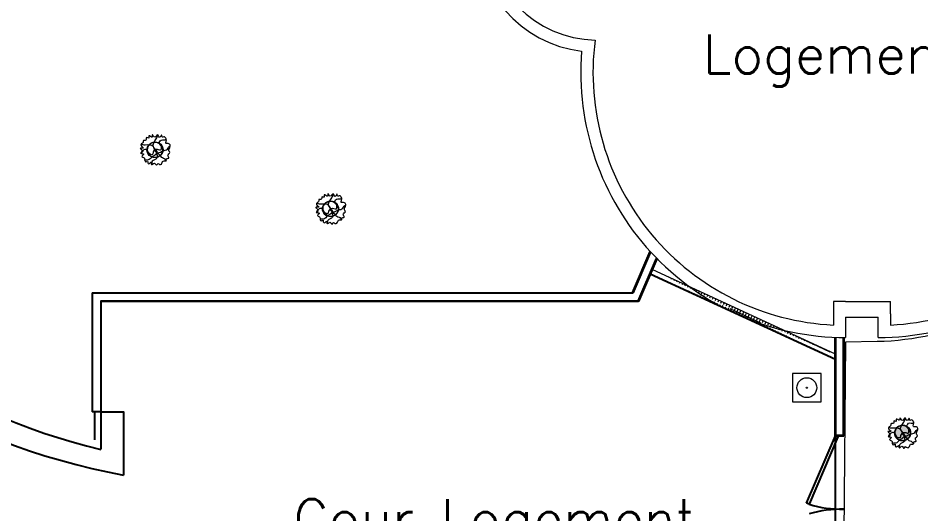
# Model space of a CAD drawing. Header units: metres. Extents: x -8 to 247, y -4 to 148.
# Drawn here: x 160.42 to 182.58, y 121.78 to 133.95 of the extents above; entities that cross this region are included whole.
import ezdxf

# ---------------------------------------------------------------- set-up
doc = ezdxf.new("R2010")
doc.units = ezdxf.units.M
doc.header["$LTSCALE"] = 5
doc.linetypes.add('DISCONTINU', pattern=[0.75, 0.5, -0.25])
for name, color, linetype, lineweight in [('003 Mur porteur', 7, 'Continuous', 18), ('00_tx_rep_local', 7, 'Continuous', 5), ('800 Espace-vert', 8, 'Continuous', 5), ('801 ABRES JARDINS', 8, 'Continuous', 0), ('A_MURS_STRU', 7, 'Continuous', 35)]:
    doc.layers.add(name, color=color, linetype=linetype, lineweight=lineweight)
for name, color, linetype in [('A_MUR_CLOI', 7, 'Continuous'), ('A_PORT', 7, 'Continuous'), ('limite de propriété', 7, 'Continuous')]:
    doc.layers.add(name, color=color, linetype=linetype)
doc.styles.add('SIMPLEX', font='SIMPLEX')

# ---------------------------------------------------------------- blocks, each defined once
blk = doc.blocks.new('BROCA0P-G8')
at = {"layer": '800 Espace-vert', "color": 7, "linetype": 'Continuous'}
for p, q in [((71.100006, 88.535446), (70.800003, 88.535446)), ((71.899994, 88.535446), (72.199997, 88.535446)), ((72.199997, 88.235443), (72.199997, 88.535446))]:
    blk.add_line(p, q, dxfattribs=at)
blk.add_lwpolyline([(71.100006, 88.535446), (71.899994, 88.535446)], dxfattribs=at)
blk = doc.blocks.new('BROCA0P-G9')
at = {"layer": '800 Espace-vert', "color": 7, "linetype": 'Continuous'}
blk.add_lwpolyline([(71.100006, 107.150002), (71.899994, 107.150002)], dxfattribs=at)
blk = doc.blocks.new('BROCA0P-G10')
at = {"layer": '800 Espace-vert', "color": 7, "linetype": 'Continuous'}
for p, q in [((72.199997, 107.150002), (72.199997, 106.849998)), ((71.100006, 106.849998), (70.800003, 106.849998)), ((71.899994, 106.849998), (72.199997, 106.849998))]:
    blk.add_line(p, q, dxfattribs=at)
blk.add_lwpolyline([(71.100006, 106.849998), (71.899994, 106.849998)], dxfattribs=at)
blk = doc.blocks.new('BROCA0P-G7')
at = {"layer": '800 Espace-vert', "color": 7, "linetype": 'Continuous'}
for p, q in [((70.800003, 107.150002), (70.800003, 106.849998)), ((70.800003, 88.535446), (70.800003, 87.957268)), ((72.199997, 88.235443), (72.199997, 87.957268))]:
    blk.add_line(p, q, dxfattribs=at)
for points in [[(71.100006, 107.150002), (71.100006, 107.650002)], [(71.899994, 107.650002), (71.899994, 107.150002)], [(70.800003, 107.150002), (70.800003, 107.342735)], [(72.199997, 107.342735), (72.199997, 107.150002)], [(71.100006, 88.150002), (71.899994, 88.150002)], [(71.100006, 88.150002), (71.100006, 87.650002)], [(71.899994, 87.650002), (71.899994, 88.150002)]]:
    blk.add_lwpolyline(points, dxfattribs=at)
for centre, radius, start, end in [((71.100006, 101.150002), 6.5, 90.000003, 184.624084), ((71.899994, 101.150002), 6.5, 355.375917, 89.999996), ((71.100006, 101.150002), 6.2, 92.77349, 187.417672), ((71.899994, 101.150002), 6.2, 352.582315, 87.226509), ((65, 97.650002), 3, 97.25462, 262.745384), ((78, 97.650002), 3, 277.254618, 82.745379), ((65, 97.650002), 2.7, 91.020945, 268.979051), ((71.899994, 94.150002), 6.2, 270.000001, 270.000001), ((78, 97.650002), 2.7, 271.02095, 88.979053), ((71.100006, 94.150002), 6.2, 172.582338, 267.226507), ((71.899994, 94.150002), 6.2, 272.773495, 7.417662), ((71.100006, 94.150002), 6.5, 175.375912, 270.000001), ((71.899994, 94.150002), 6.5, 270.000001, 4.624088)]:
    blk.add_arc(centre, radius, start, end, dxfattribs=at)
at = {"layer": '800 Espace-vert'}
for name in ['BROCA0P-G10', 'BROCA0P-G9', 'BROCA0P-G8']:
    blk.add_blockref(name, (0, 0), dxfattribs=at)

msp = doc.modelspace()

# ---------------------------------------------------------------- hatches: boundary and pattern name
at = {"layer": '800 Espace-vert'}
h = msp.add_hatch(dxfattribs=at)
h.set_pattern_fill('ANSI37', color=8, scale=0.6, angle=110, style=0)
h.set_pattern_definition([(155, (109.59121, 38.09946), (-0.03169637, -0.067973084), []), (245, (109.59121, 38.09946), (0.067973084, -0.03169637), [])])
edge = h.paths.add_edge_path()
edge.add_line((180.481, 125.702), (175.986, 127.777))
edge.add_line((180.481, 125.569), (175.936, 127.668))
at = {"layer": '801 ABRES JARDINS'}
msp.add_hatch(color=8, dxfattribs=at).paths.add_polyline_path([(182.315, 123.765, 1), (181.933, 123.765, 1)])

# ---------------------------------------------------------------- linework, layer by layer
at = {"layer": '800 Espace-vert', "color": 8}
for p, q in [((180.481, 125.569), (175.936, 127.668)), ((180.481, 125.702), (175.986, 127.777))]:
    msp.add_line(p, q, dxfattribs=at)
msp.add_lwpolyline([(188.012, 133.133, -0.428494), (181.509, 126.008), (180.733, 125.995), (180.691, 121.281), (185.891, 121.281)], format="xyb", dxfattribs=at)
msp.add_lwpolyline([(179.431, 124.529), (180.131, 124.529), (180.131, 125.229), (179.431, 125.229)], close=True, dxfattribs=at)
for radius in [0.243, 0.014]:
    msp.add_circle((179.781, 124.879), radius, dxfattribs=at)
at = {"layer": '801 ABRES JARDINS', "color": 8}
for centre in [(163.778, 130.714), (163.791, 130.717), (168.085, 129.265), (168.098, 129.268), (182.124, 123.765), (182.138, 123.768)]:
    msp.add_circle(centre, 0.191, dxfattribs=at)
at = {"layer": '801 ABRES JARDINS', "color": 8, "linetype": 'Continuous', "start_tangent": (0.516499, -0.856288), "end_tangent": (0.571008, -0.820944)}
for points in [[(164.059, 130.981), (164.048, 130.876), (164.126, 130.865), (164.159, 130.804), (164.126, 130.694), (164.148, 130.652), (164.098, 130.574), (164.122, 130.514), (164.056, 130.489), (164.064, 130.458), (163.983, 130.438), (163.942, 130.367), (163.895, 130.356), (163.859, 130.381), (163.823, 130.342), (163.767, 130.391), (163.726, 130.363), (163.701, 130.355), (163.688, 130.411), (163.636, 130.374), (163.607, 130.397), (163.602, 130.441), (163.553, 130.423), (163.533, 130.453), (163.516, 130.521), (163.464, 130.553), (163.507, 130.609), (163.435, 130.63), (163.466, 130.703), (163.422, 130.749), (163.5, 130.759), (163.441, 130.819), (163.454, 130.866), (163.492, 130.892), (163.498, 130.942), (163.558, 130.95), (163.578, 131.015), (163.63, 131), (163.631, 131.057), (163.712, 131.029), (163.717, 131.086), (163.779, 131.025), (163.847, 131.087), (163.899, 131.021), (163.948, 131.078), (163.958, 131.024), (164, 131.037), (164.059, 130.981)], [(168.366, 129.532), (168.355, 129.426), (168.433, 129.415), (168.466, 129.355), (168.433, 129.245), (168.455, 129.203), (168.405, 129.125), (168.429, 129.065), (168.363, 129.04), (168.371, 129.009), (168.29, 128.989), (168.248, 128.918), (168.202, 128.907), (168.166, 128.932), (168.13, 128.893), (168.074, 128.942), (168.033, 128.914), (168.008, 128.906), (167.995, 128.962), (167.943, 128.925), (167.914, 128.948), (167.909, 128.991), (167.86, 128.973), (167.84, 129.003), (167.823, 129.072), (167.771, 129.104), (167.814, 129.159), (167.742, 129.181), (167.773, 129.254), (167.729, 129.3), (167.807, 129.31), (167.748, 129.37), (167.761, 129.416), (167.799, 129.443), (167.805, 129.493), (167.865, 129.501), (167.885, 129.565), (167.937, 129.551), (167.937, 129.608), (168.019, 129.58), (168.024, 129.637), (168.086, 129.576), (168.154, 129.637), (168.206, 129.572), (168.255, 129.629), (168.265, 129.575), (168.307, 129.588), (168.366, 129.532)], [(182.405, 124.032), (182.395, 123.926), (182.472, 123.916), (182.505, 123.855), (182.472, 123.745), (182.494, 123.703), (182.445, 123.625), (182.468, 123.565), (182.403, 123.54), (182.41, 123.509), (182.329, 123.489), (182.288, 123.418), (182.241, 123.407), (182.205, 123.432), (182.17, 123.393), (182.113, 123.442), (182.072, 123.414), (182.048, 123.406), (182.034, 123.462), (181.983, 123.425), (181.953, 123.448), (181.949, 123.491), (181.899, 123.473), (181.88, 123.503), (181.863, 123.572), (181.81, 123.604), (181.854, 123.66), (181.781, 123.681), (181.813, 123.754), (181.768, 123.8), (181.847, 123.81), (181.787, 123.87), (181.8, 123.916), (181.838, 123.943), (181.844, 123.993), (181.905, 124.001), (181.925, 124.065), (181.976, 124.051), (181.977, 124.108), (182.058, 124.08), (182.063, 124.137), (182.125, 124.076), (182.194, 124.137), (182.245, 124.072), (182.294, 124.129), (182.305, 124.075), (182.346, 124.088), (182.405, 124.032)]]:
    msp.add_spline(points, degree=3, dxfattribs=at)
at = {"layer": '801 ABRES JARDINS', "color": 8}
for points, start_tangent, end_tangent in [([(163.786, 130.706), (163.745, 130.791), (163.813, 130.983), (163.841, 131.079)], (0.16158, 0.98686), (-0.301301, 0.953529)), ([(163.786, 130.706), (163.863, 130.726), (163.922, 130.711), (163.939, 130.792), (163.89, 130.892), (163.964, 130.962), (164.052, 130.973)], (-0.248629, 0.968599), (0.108955, 0.994047)), ([(163.795, 130.711), (163.744, 130.791), (163.544, 130.832), (163.448, 130.858)], (-0.926926, 0.375245), (-0.65772, 0.753263)), ([(163.786, 130.706), (163.857, 130.643), (163.977, 130.692), (164.088, 130.731), (164.152, 130.797)], (0.524597, -0.85135), (0.929959, -0.367662)), ([(163.795, 130.711), (163.738, 130.656), (163.72, 130.597), (163.642, 130.626), (163.582, 130.719), (163.483, 130.692), (163.428, 130.623)], (-0.697984, 0.716113), (-0.905695, 0.42393)), ([(163.795, 130.711), (163.812, 130.618), (163.708, 130.54), (163.616, 130.466), (163.527, 130.445)], (0.454314, -0.890842), (-0.169634, -0.985507)), ([(163.795, 130.711), (163.831, 130.605), (163.83, 130.508), (163.715, 130.434), (163.695, 130.348)], (0.94823, -0.317584), (-0.47219, -0.881497)), ([(163.787, 130.715), (163.898, 130.587), (163.935, 130.535), (163.995, 130.514), (164.058, 130.45)], (-0.640506, -0.767953), (0.864539, -0.502566)), ([(168.093, 129.256), (168.052, 129.342), (168.12, 129.534), (168.148, 129.63)], (0.16158, 0.98686), (-0.301301, 0.953529)), ([(168.093, 129.256), (168.17, 129.277), (168.229, 129.262), (168.246, 129.343), (168.197, 129.442), (168.271, 129.513), (168.359, 129.524)], (-0.248629, 0.968599), (0.108955, 0.994047)), ([(168.102, 129.262), (168.045, 129.206), (168.027, 129.148), (167.949, 129.176), (167.889, 129.27), (167.79, 129.243), (167.735, 129.174)], (-0.697984, 0.716113), (-0.905695, 0.42393)), ([(168.102, 129.262), (168.051, 129.341), (167.851, 129.383), (167.755, 129.409)], (-0.926926, 0.375245), (-0.65772, 0.753263)), ([(168.102, 129.262), (168.119, 129.168), (168.015, 129.091), (167.923, 129.017), (167.834, 128.996)], (0.454314, -0.890842), (-0.169634, -0.985507)), ([(168.102, 129.262), (168.138, 129.155), (168.137, 129.059), (168.022, 128.985), (168.002, 128.898)], (0.94823, -0.317584), (-0.47219, -0.881497)), ([(168.094, 129.266), (168.205, 129.137), (168.242, 129.085), (168.302, 129.065), (168.365, 129.001)], (-0.640506, -0.767953), (0.864539, -0.502566)), ([(168.093, 129.256), (168.164, 129.194), (168.284, 129.242), (168.395, 129.282), (168.459, 129.348)], (0.524597, -0.85135), (0.929959, -0.367662)), ([(182.132, 123.757), (182.091, 123.842), (182.159, 124.034), (182.187, 124.13)], (0.16158, 0.98686), (-0.301301, 0.953529)), ([(182.142, 123.762), (182.09, 123.841), (181.89, 123.883), (181.794, 123.909)], (-0.926926, 0.375245), (-0.65772, 0.753263)), ([(182.132, 123.757), (182.209, 123.777), (182.269, 123.762), (182.285, 123.843), (182.236, 123.942), (182.31, 124.013), (182.398, 124.024)], (-0.248629, 0.968599), (0.108955, 0.994047)), ([(182.142, 123.762), (182.084, 123.706), (182.066, 123.648), (181.988, 123.676), (181.929, 123.77), (181.83, 123.743), (181.774, 123.674)], (-0.697984, 0.716113), (-0.905695, 0.42393)), ([(182.142, 123.762), (182.158, 123.668), (182.054, 123.591), (181.963, 123.517), (181.873, 123.496)], (0.454314, -0.890842), (-0.169634, -0.985507)), ([(182.142, 123.762), (182.177, 123.655), (182.176, 123.559), (182.061, 123.485), (182.041, 123.398)], (0.94823, -0.317584), (-0.47219, -0.881497)), ([(182.133, 123.766), (182.244, 123.637), (182.281, 123.586), (182.342, 123.565), (182.404, 123.501)], (-0.640506, -0.767953), (0.864539, -0.502566)), ([(182.132, 123.757), (182.203, 123.694), (182.323, 123.742), (182.434, 123.782), (182.499, 123.848)], (0.524597, -0.85135), (0.929959, -0.367662))]:
    msp.add_spline(points, degree=3, dxfattribs=dict(at, start_tangent=start_tangent, end_tangent=end_tangent))
at = {"layer": 'A_MUR_CLOI', "color": 8}
msp.add_lwpolyline([(166.791, 117.999), (166.791, 116.999), (168.791, 116.999), (168.791, 117.999), (180.481, 117.999), (180.481, 125.569), (175.936, 127.668), (175.651, 126.999), (162.451, 126.999), (162.451, 124.285), (163.011, 124.285), (163.011, 122.735)], dxfattribs=at)
at = {"layer": 'A_MURS_STRU', "color": 8}
for p, q in [((175.512, 127.209), (175.941, 128.218)), ((175.651, 126.999), (176.098, 128.051)), ((180.481, 123.699), (180.481, 126.114)), ((180.691, 123.699), (180.691, 126.109))]:
    msp.add_line(p, q, dxfattribs=at)
at = {"layer": 'A_MURS_STRU', "color": 8, "linetype": 'Continuous'}
msp.add_line((180.691, 123.699), (180.481, 123.699), dxfattribs=at)
at = {"layer": 'A_PORT', "color": 8}
for p, q in [((179.777, 122.043), (180.481, 123.699)), ((180.539, 123.675), (179.835, 122.018)), ((180.481, 123.699), (180.539, 123.675)), ((179.835, 122.018), (179.777, 122.043))]:
    msp.add_line(p, q, dxfattribs=at)
for centre, radius, start, end in [((180.637, 124.654), 2.755, 253.0699, 271.1245), ((180.672, 118.896), 3.004, 89.6285, 106.1771)]:
    msp.add_arc(centre, radius, start, end, dxfattribs=at)
at = {"layer": 'limite de propriété', "color": 8}
for p, q in [((162.241, 127.209), (175.512, 127.209)), ((162.241, 127.209), (162.241, 124.285)), ((162.451, 126.999), (175.651, 126.999)), ((162.451, 126.999), (162.451, 124.285)), ((162.451, 124.285), (162.241, 124.285)), ((162.301, 124.285), (162.301, 123.603)), ((162.451, 124.285), (162.451, 123.366)), ((162.451, 124.285), (163.011, 124.285)), ((163.011, 124.285), (163.011, 122.735))]:
    msp.add_line(p, q, dxfattribs=at)
for centre, radius, start, end in [((166.117, 138.704), 15.771, 214.7012, 256.5601), ((165.959, 138.863), 16.395, 215.4913, 259.6427)]:
    msp.add_arc(centre, radius, start, end, dxfattribs=at)

# ---------------------------------------------------------------- block references
at = {"layer": '003 Mur porteur', "color": 8}
msp.add_blockref('BROCA0P-G7', (109.633, 38.459), dxfattribs=at)

# ---------------------------------------------------------------- texts
at = {"layer": '00_tx_rep_local', "color": 8, "linetype": 'DISCONTINU', "style": 'SIMPLEX'}
for s, p in [('Logement', (177.23, 132.586)), ('Cour Logement', (167.179, 121.18))]:
    msp.add_text(s, height=0.96, dxfattribs=at).set_placement(p)

doc.saveas('drawing.dxf')
